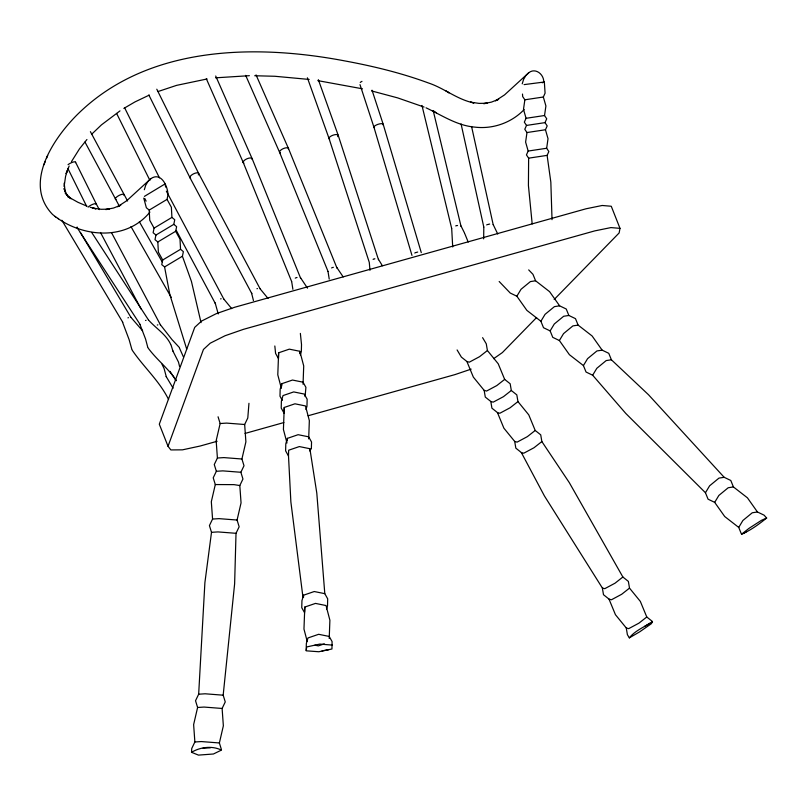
<?xml version="1.0" encoding="UTF-8"?>
<svg xmlns="http://www.w3.org/2000/svg" width="807" height="807" viewBox="0 0 807 807"><rect width="100%" height="100%" fill="white"/><g stroke="black" fill="none" stroke-linecap="round" stroke-linejoin="round"><path stroke-width="1.21" d="M524.086 84.614L544.352 82.001L545.078 93.158L543.343 97.011L545.905 105.969L544.533 115.522L546.732 118.78L544.997 122.634L526.517 125.428L524.782 129.281L526.981 132.54L525.609 142.093L528.171 151.05L526.436 154.904L528.635 158.162L528.424 185.509L532.186 223.932M303.049 384.223L303.714 365.954L299.851 351.287L289.31 349.149L278.627 352.8L278.476 358.59L275.591 353.426L274.824 345.981M281.744 386.008L281.804 383.698L292.487 380.047L303.029 382.175L305.914 387.34L305.086 396.56M308.678 438.877L309.343 420.608L305.48 405.941L294.938 403.803L284.246 407.454L284.104 413.245L281.219 408.08L281.391 401.059L283.025 395.571L293.718 391.92L304.259 394.058L307.144 399.223L306.963 406.244L305.984 409.532M287.373 440.662L287.433 438.352L298.116 434.691L308.657 436.829L311.542 441.994L311.361 449.015M302.958 597.251L290.873 501.944L288.502 456.016L288.654 450.225L299.336 446.574L309.878 448.712L316.798 493.087L324.797 593.659L327.682 598.824L327.511 605.845L326.532 609.144M299.79 353.607L299.851 351.287M303.513 597.493L303.573 595.183L314.256 591.531L324.797 593.659M304.673 611.696L304.794 607.056L315.487 603.404L326.028 605.543L329.892 620.21L329.216 638.478M309.817 451.032L309.878 448.712M306.166 650.462L306.347 643.441L307.971 637.954L318.664 634.302L329.206 636.441L332.091 641.595L331.949 648.989L318.846 651.743L306.196 650.825L306.69 646.942L319.814 644.087L332.434 645.106M248.96 403.298L247.789 417.976L244.662 424.502L245.893 441.863L241.918 459.001L244.007 465.74L240.869 472.277L242.947 479.015L239.81 485.542L241.051 502.892L237.076 520.041L239.154 526.779L236.017 533.306L234.625 583.834L223.176 695.19L225.254 701.929L222.117 708.465L223.357 725.816L219.383 742.965L221.461 749.703M291.69 281.704L292.891 289.31M328.025 271.525L329.226 279.121M278.627 352.8L277.79 374.811L281.361 388.359M284.246 407.454L283.418 429.465L286.989 443.013M304.794 607.056L303.967 629.077L307.235 641.484M483.807 227.08L483.665 238.882M191.541 752.306C200.307 747.03 212.08 745.507 221.441 750.096L213.421 754L198.472 755.11L191.541 752.306L191.733 748.503L194.87 741.976L193.63 724.625L197.604 707.477L195.526 700.738L198.663 694.212L204.897 582.644L211.505 532.327L209.427 525.589L212.564 519.052L211.323 501.702L215.298 484.553L213.219 477.815L216.357 471.288L214.269 464.55L217.406 458.023L216.165 440.662L220.14 423.524L218.061 416.785M64.106 186.508L65.589 176.299L67.284 170.691L66.093 173.656L69.16 166.02M522.502 94.056L522.664 96.537L524.863 99.796L523.491 109.349L526.053 118.306L524.318 122.16L526.517 125.428M552.028 219.675L550.838 182.13L547.116 155.378L548.851 151.524L546.662 148.256L548.024 138.713L545.461 129.756L547.196 125.902L544.997 122.634M300.678 278.365L252.238 158.908L215.711 76.019M337.023 268.186L288.573 148.72L256.041 74.9M217.123 441.268L200.136 446.029L182.463 449.842L170.862 449.933L168.027 446.291L159.302 424.189L194.719 327.36L201.518 321.085L216.367 313.62L234.706 307.255L586.013 208.791L602.204 205.482L611.262 206.249L619.988 228.351L619.13 232.961L554.167 299.518M411.963 255.395L373.913 127.113L360.003 84.634M143.757 198.108L146.37 207.762L149.204 210.092L149.739 220.24L154.076 228.119L153.118 232.719L155.953 235.049L154.984 239.659L157.829 241.979L158.364 252.137L162.701 260.005L161.743 264.615L164.578 266.946L169.803 294.424L186.71 349.138M149.204 210.092L167.039 199.39L168.007 194.78C167.836 186.367 161.259 171.488 150.838 178.66L126.638 200.812L117.59 206.703L120.778 205.2L113.484 208.045L105.757 209.538L109.278 209.164L101.147 209.295L92.623 208.055L96.043 208.852L90.132 207.258M155.953 235.049L173.787 224.346L174.756 219.746L171.921 217.416L171.377 207.258L167.039 199.39M157.829 241.979L175.664 231.276L176.632 226.676L173.787 224.346M201.044 322.639L191.441 281.441L182.412 256.243L183.381 251.633L180.546 249.302L180.001 239.154L175.664 231.276M451.698 228.613L452.707 246.952M378.493 259.753L338.264 135.505L318.351 79.691M215.156 302.897L218.233 313.943M251.491 292.709L253.448 300.577M281.804 383.698L280.17 389.176L279.989 396.197L282.299 400.333M300.355 354.888L301.334 351.59L301.515 344.569L300.365 333.402M287.433 438.352L285.799 443.83L285.617 450.851L288.502 456.016M303.573 595.183L301.939 600.66L301.757 607.691L304.653 612.846M543.736 82.243C544.18 74.577 535.576 67.304 528.736 72.751L504.536 94.903L495.488 100.794L498.686 99.291L491.382 102.136L483.655 103.629L487.186 103.256L479.045 103.387L470.521 102.146L473.941 102.943C457.418 99.695 444.354 88.256 428.578 83.02C401.533 73.044 373.419 66.204 345.103 60.969C254.679 43.709 147.439 45.636 77.775 114.14C53.645 137.967 22.667 183.613 52.576 214.45C79.923 237.157 125.559 242.09 149.91 212.1M144.332 189.736L145.663 185.348L147.913 181.525L150.838 178.66M522.23 83.827L523.572 79.429L525.811 75.616L528.736 72.751M168.027 446.291L203.445 349.461L210.234 343.187L225.092 335.722L243.432 329.347L594.739 230.893L610.929 227.584L619.988 228.351M461.069 226.464L433.188 110.559M43.931 164.81L45.121 161.844M46.513 158.364L47.674 155.458M629.339 637.873C635.079 630.529 644.763 626.837 652.49 621.713L651.31 623.73L639.729 631.81L629.339 637.873L627.392 634.675L626.262 627.957L615.438 614.692L608.992 599.087L603.495 594.709L602.355 587.99L544.392 495.891L521.342 452.535L515.834 448.147L514.695 441.429L503.881 428.164L497.435 412.559L491.927 408.181L490.797 401.462L485.289 397.074L484.15 390.356L473.336 377.091L466.89 361.486L461.382 357.108L457.095 349.945M71.49 161.571L79.49 148.831L86.924 139.53M741.351 533.871L738.728 527.415L724.716 516.53L714.689 502.368L708.072 499.19L705.449 492.734L625.798 413.456L592.661 375.215L586.053 372.037L583.421 365.581L569.409 354.697L559.382 340.534L552.765 337.356L550.142 330.9L543.525 327.723L540.892 321.267L526.88 310.382L516.863 296.219L521.019 289.299L530.391 281.593L535.586 280.786L549.597 291.67L559.624 305.833L566.242 309.01L568.864 315.466L575.482 318.644L578.115 325.1L592.126 335.984L602.153 350.147L608.76 353.315L611.393 359.781L648.515 394.744L724.172 477.3L730.789 480.478L733.422 486.934L747.433 497.818L757.45 511.981L764.068 515.159L766.65 518.033C758.913 524.227 750.803 530.28 741.623 534.173L748.977 528.363L761.495 520.303L766.65 518.033M540.892 321.267L545.058 314.347L554.419 306.63L559.624 305.833M550.142 330.9L554.298 323.98L563.669 316.263L568.864 315.466M559.382 340.534L563.548 333.614L572.909 325.897L578.115 325.1M583.421 365.581L587.577 358.661L596.948 350.944L602.153 350.147M592.661 375.215L596.827 368.295L606.188 360.578L611.393 359.781M705.449 492.734L709.605 485.814L718.976 478.107L724.172 477.3M714.689 502.368L718.855 495.448L728.217 487.741L733.422 486.934M738.728 527.415L742.884 520.495L752.255 512.778L757.45 511.981M91.655 134.244L101.44 124.883L119.991 110.892M536.615 317.504L502.378 352.578L493.682 358.651M524.167 109.53C511.658 122.694 492.926 129.332 474.93 127.133C456.913 125.64 441.913 115.27 426.046 107.815M482.596 337.659L486.268 343.802L487.408 350.52L479.55 356.694L469.291 362.182L466.89 361.486M487.408 350.52L498.222 363.786L504.668 379.391L496.819 385.564L486.56 391.052L484.15 390.356M504.668 379.391L510.175 383.769L511.315 390.487L503.457 396.671L493.198 402.148L490.797 401.462M511.315 390.487L516.813 394.875L517.953 401.593L510.105 407.767L499.846 413.255L497.435 412.559M517.953 401.593L528.767 414.859L535.212 430.464L527.364 436.637L517.105 442.125L514.695 441.429M535.212 430.464L540.72 434.842L541.86 441.56L534.002 447.744L523.743 453.221L521.342 452.535M652.278 621.37L646.78 616.992L640.324 601.386L629.51 588.121L628.371 581.403L622.873 577.015L615.025 583.199L604.766 588.676L602.355 587.99M629.51 588.121L621.662 594.295L611.403 599.783L608.992 599.087M646.78 616.992L638.922 623.165L628.663 628.653L626.262 627.957M171.921 217.416L154.076 228.119M180.546 249.302L162.701 260.005M182.412 256.243L164.578 266.946M123.834 108.41L135.011 101.894L149.234 95.115M644.531 626.444L650.038 623.135M144.413 196.383L165.062 183.925L165.647 187.093M742.843 533.639L746.061 532.045M295.261 278.133L295.836 277.87M331.596 267.944L332.181 267.692M414.748 253.015L415.312 252.773M127.95 317.867L128.474 317.665M145.532 320.5L146.057 320.308M486.661 224.911L487.226 224.689M157.304 325.039L157.839 324.868M373.086 259.319L373.681 259.108M158.101 91.514L176.612 85.36L207.066 78.975M542.203 82.778L544.352 82.001M524.863 99.796L543.343 97.011M526.053 118.306L544.533 115.522M526.981 132.54L545.461 129.756M528.171 151.05L546.662 148.256M528.635 158.162L547.116 155.378M415.908 252.561L416.513 252.359M296.431 277.669L297.016 277.487M332.766 267.48L333.352 267.299M324.303 643.845L318.372 645.882L314.851 645.166M220.604 298.893L221.148 298.761M256.939 288.714L257.483 288.583M471.157 369.132L454.956 374.609L308.133 415.756M487.832 224.497L488.437 224.326M455.713 225.91L456.318 225.738M374.287 258.936L374.882 258.785M245.035 433.44L283.862 422.555M417.118 252.198L417.713 252.056M489.052 224.185L489.657 224.053M456.933 225.617L457.539 225.496M322.054 650.876L328.863 649.665M215.58 77.825L249.363 75.687M220.14 423.524L226.616 423.1L244.662 424.502M217.406 458.023L223.882 457.599L241.918 459.001M216.357 471.288L222.823 470.874L240.869 472.277M215.298 484.553L234.03 484.634L239.81 485.542M212.564 519.052L219.03 518.639L237.076 520.041M211.505 532.327L217.981 531.914L236.017 533.306M198.663 694.212L205.129 693.788L223.176 695.19M197.604 707.477L204.08 707.063L222.117 708.465M194.87 741.976L201.336 741.562L219.383 742.965M203.071 748.139L210.304 747.847M254.709 75.747L274.874 76.272L309.162 79.439M317.797 80.629L362.484 88.81M140.267 324.717L77.149 227.665M122.775 322.326L61.846 220.25M371.644 90.939L397.629 97.879L424.058 107.059M148.488 319.986C155.842 328.338 166.171 334.33 170.832 344.65M87.126 206.239L77.865 202.254L67.788 196.605L71.117 198.744L65.185 192.913L67.324 195.667L64.056 188.556L65.155 191.844L64.187 183.128M130.905 317.322L142.607 330.809M160.331 324.696L172.002 339.606L179.083 347.212M516.863 296.219L510.246 293.042L499.17 281.502M251.834 293.637L190.089 177.944L148.881 95.055M215.499 303.815L176.249 230.358M448.258 92.351L449.025 92.835L445.474 90.566M433.631 111.033L433.127 110.71L436.476 112.849M54.926 216.427L55.733 216.942M57.791 218.263L58.568 218.758M260.136 288.856L268.045 298.449M223.791 299.034L231.71 308.637M528.696 269.891L532.963 274.33L535.586 280.786M148.095 347.978C156.629 359.68 168.502 368.547 176.38 380.622M336.751 267.399L343.187 276.912M300.416 277.578L307.497 288.16M132.207 350.188C143.727 367.195 159.433 380.904 168.582 399.526M541.86 441.56L569.278 482.586L622.873 577.015M169.995 371.341L176.067 380.632M91.685 232.426L148.468 319.955M378.433 259.269L382.357 265.725M461.049 226.041L464.489 232.951M80.357 232.436L130.885 317.292M166.171 376.526L173.112 388.187M127.577 200.993L90.404 131.652M139.359 221.723L162.308 262.083M119.224 205.896L84.977 142.062M131.006 226.626L171.316 297.531M260.106 288.795L198.552 173.223L156.79 89.204M166.363 191.178L223.771 298.983M96.194 203.788L99.291 209.628M111.487 232.618L160.472 324.949M100.482 232.497L141.074 309.02M493.188 224.578L497.748 234.02M172.668 350.581L178.488 362.081L179.608 366.6M144.806 198.502L146.128 201.135M124.52 107.583L159.443 177.833M116.611 113.424L149.87 180.324M75.586 162.237L96.356 204.08M67.869 168.461L86.45 205.906M162.025 364.27L164.154 368.708L166.303 376.808M179.396 347.898L183.36 356.775M245.671 75.364L279.726 152.624M206.35 78.783L243.391 162.812M464.711 233.495L468.201 242.05M279.515 152.15L328.005 271.394M243.179 162.338L291.66 281.572M307.386 77.795L329.004 138.36L369.283 262.396L369.979 270.305M372.027 90.202L383.234 124.419L421.274 252.601M171.114 345.204L172.9 351.045M131.904 349.552L129.12 339.646L122.513 322.124M147.792 347.383L145.583 339.091L140.004 324.525M421.97 105.465L451.688 228.512M471.57 126.497L493.188 224.679M461.079 123.945L483.786 227.029M88.114 207.127A4.882 1.291 -26.4 0 1 93.602 204.02A4.882 1.291 -26.4 0 1 96.215 204.514M68.04 164.668A4.882 1.291 -26.4 0 1 73.356 162.015A4.882 1.291 -26.4 0 1 75.444 162.671M360.255 82.455A4.882 1.543 -18.1 0 1 361.98 81.366M374.519 127.748A4.882 1.543 -18.1 0 1 378.009 124.318A4.882 1.543 -18.1 0 1 383.073 124.883M190.593 178.236A4.882 1.896 -26.4 0 1 191.289 175.301A4.882 1.896 -26.4 0 1 196.999 172.829A4.882 1.896 -26.4 0 1 198.29 174.917M280.231 152.947A4.882 1.977 -23.8 0 1 283.247 148.629A4.882 1.977 -23.8 0 1 288.472 149.315M329.66 139.127A4.882 1.846 -19.6 0 1 330.588 136.383A4.882 1.846 -19.6 0 1 336.549 134.547A4.882 1.846 -19.6 0 1 337.689 136.655M243.885 163.135A4.882 1.977 -23.8 0 1 246.912 158.808A4.882 1.977 -23.8 0 1 252.137 159.493M115.976 199.551A4.882 1.584 -28 0 1 118.952 195.486A4.882 1.584 -28 0 1 123.935 195.324M77.573 227.766A4.862 1.13 -27.6 0 1 77.149 227.019"/></g></svg>
